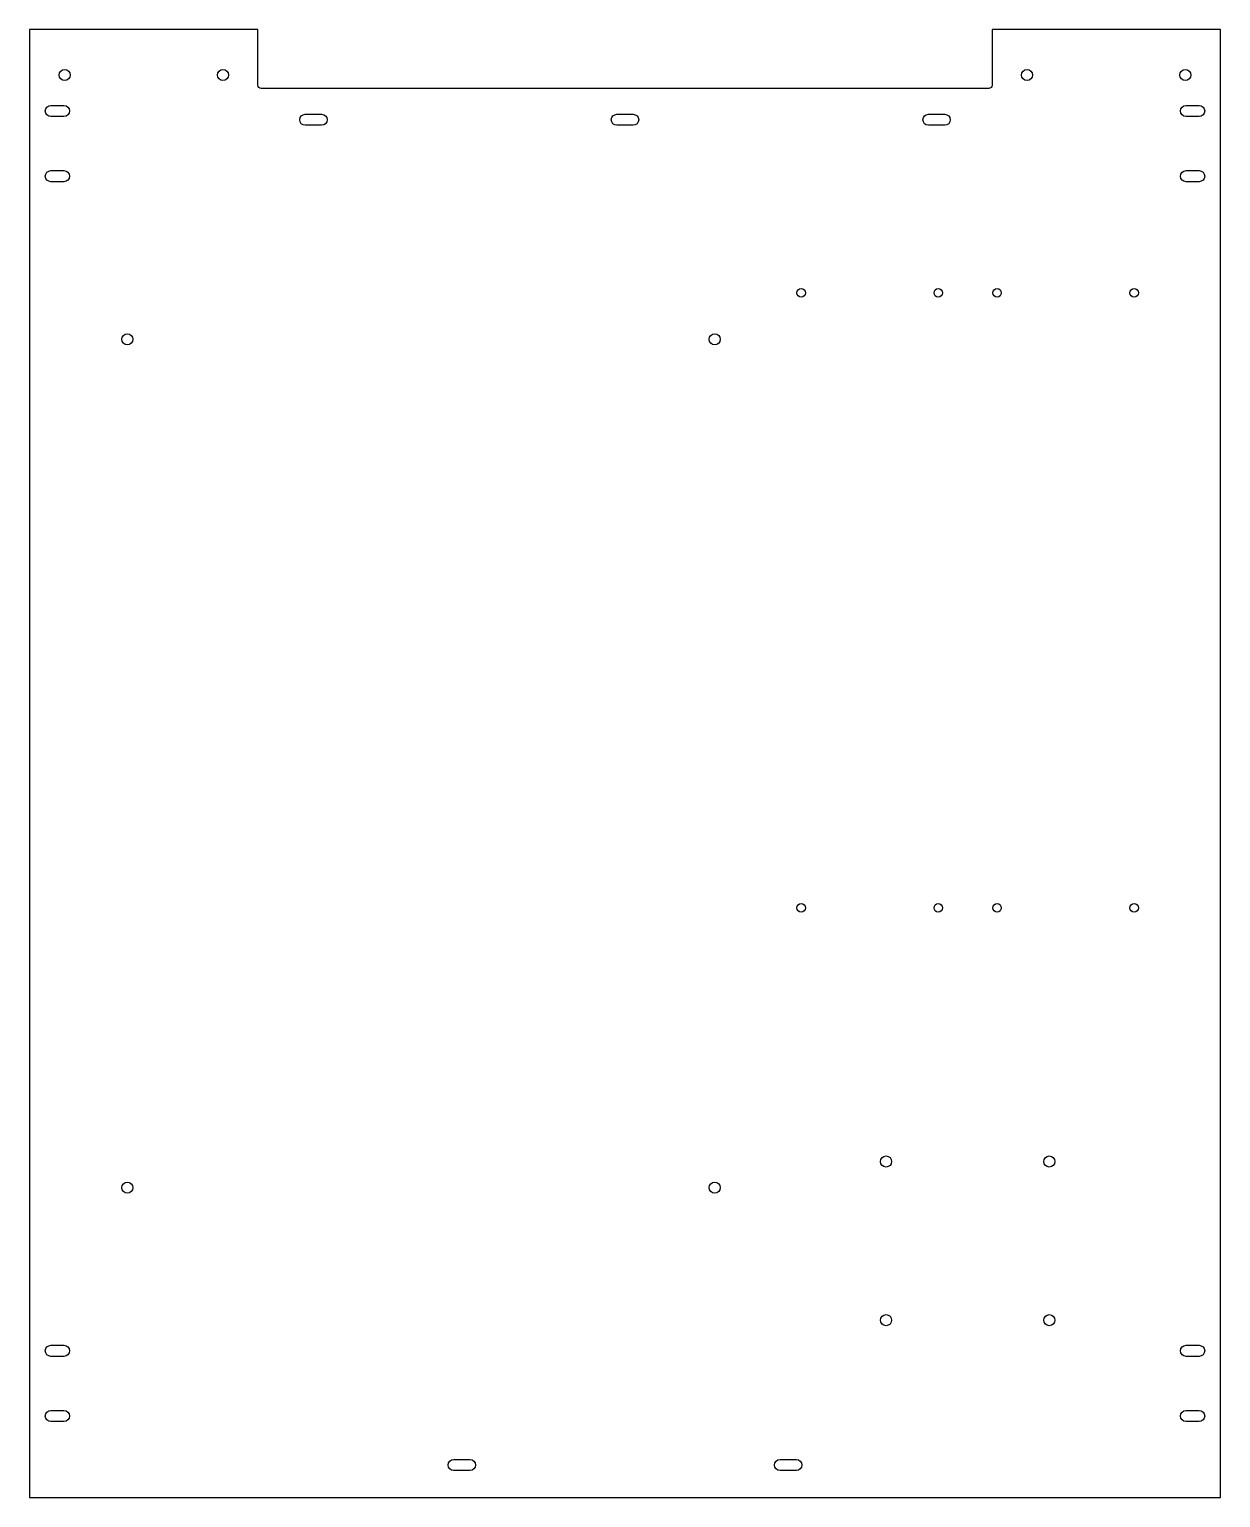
# Model space of a CAD drawing. Header units: millimetres. Extents: x -182 to 183, y -225 to 225.
import ezdxf

# ---------------------------------------------------------------- set-up
doc = ezdxf.new("R2010")
doc.units = ezdxf.units.MM
doc.layers.get('0').update_dxf_attribs({"linetype": 'CONTINUOUS'})

msp = doc.modelspace()

# ---------------------------------------------------------------- linework, layer by layer
for points in [[(112.64, 225), (112.64, 207.88, -0.414214), (111.64, 206.88), (-111.31, 206.88, -0.414214), (-112.31, 207.88), (-112.31, 225), (-182.34, 225), (-182.34, -225), (182.66, -225), (182.66, 225)], [(-175.76, 201.7), (-171.76, 201.7, -1), (-171.76, 198.3), (-175.76, 198.3, -1)], [(-97.81, 198.99), (-92.81, 198.99, -1), (-92.81, 195.59), (-97.81, 195.59, -1)], [(-2.34, 198.99), (2.66, 198.99, -1), (2.66, 195.59), (-2.34, 195.59, -1)], [(98.14, 195.59), (93.14, 195.59, -1), (93.14, 198.99), (98.14, 198.99, -1)], [(176.08, 198.3), (172.08, 198.3, -1), (172.08, 201.7), (176.08, 201.7, -1)], [(-175.76, 181.7), (-171.76, 181.7, -1), (-171.76, 178.3), (-175.76, 178.3, -1)], [(176.08, 178.3), (172.08, 178.3, -1), (172.08, 181.7), (176.08, 181.7, -1)], [(-175.76, -178.3), (-171.76, -178.3, -1), (-171.76, -181.7), (-175.76, -181.7, -1)], [(176.08, -181.7), (172.08, -181.7, -1), (172.08, -178.3), (176.08, -178.3, -1)], [(-175.76, -198.3), (-171.76, -198.3, -1), (-171.76, -201.7), (-175.76, -201.7, -1)], [(176.08, -201.7), (172.08, -201.7, -1), (172.08, -198.3), (176.08, -198.3, -1)], [(-52.34, -213.3), (-47.34, -213.3, -1), (-47.34, -216.7), (-52.34, -216.7, -1)], [(47.66, -213.3), (52.66, -213.3, -1), (52.66, -216.7), (47.66, -216.7, -1)]]:
    msp.add_lwpolyline(points, format="xyb", close=True)
for centre, radius in [((-171.52, 211), 1.7), ((-123.02, 211), 1.7), ((123.35, 211), 1.7), ((171.84, 211), 1.7), ((54.15, 144.24), 1.3), ((96.15, 144.24), 1.3), ((114.15, 144.24), 1.3), ((156.15, 144.24), 1.3), ((-152.34, 130), 1.7), ((27.66, 130), 1.7), ((54.16, -44.25), 1.3), ((96.16, -44.25), 1.3), ((114.16, -44.25), 1.3), ((156.16, -44.25), 1.3), ((80.16, -121.99), 1.7), ((130.16, -121.99), 1.7), ((-152.34, -130), 1.7), ((27.66, -130), 1.7), ((80.16, -170.61), 1.7), ((130.16, -170.61), 1.7)]:
    msp.add_circle(centre, radius)

doc.saveas('drawing.dxf')
